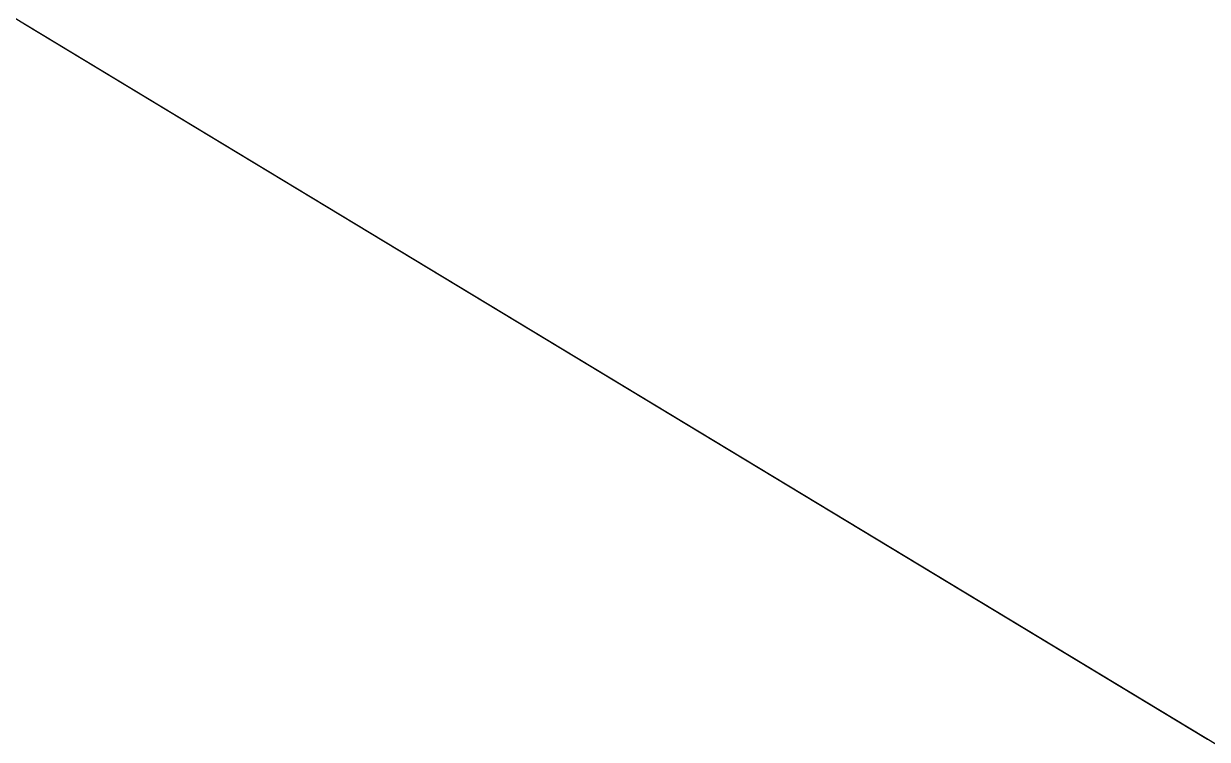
# Model space of a CAD drawing. Header units: millimetres. Extents: x -634 to -247, y -529 to 241.
# Drawn here: x -495.385 to -492.817, y -380.109 to -378.557 of the extents above; entities that cross this region are included whole.
import ezdxf

# ---------------------------------------------------------------- set-up
doc = ezdxf.new("R2010")
doc.units = ezdxf.units.MM
doc.linetypes.add('CENTER', pattern=[50.8, 31.75, -6.35, 6.35, -6.35])
doc.layers.add('xline', color=8, linetype='CENTER', plot=False)

msp = doc.modelspace()

# ---------------------------------------------------------------- linework, layer by layer
at = {"linetype": 'Continuous', "extrusion": (-0.855891, 0.517157, 1.84058e-14)}
for p, q in [((-495.3846, -378.5573, 83.4493), (-495.3846, -378.5573, 83.208)), ((-495.3846, -378.5573, 83.1826), (-495.3846, -378.5573, 83.208)), ((-492.8169, -380.1088, 83.4493), (-495.3846, -378.5573, 83.4493))]:
    msp.add_line(p, q, dxfattribs=at)
at = {"layer": 'xline'}
for p, direction in [((-710.254, -248.7263, -75.0465), (0.85589085, -0.51715651)), ((-611.008, -308.6939, -74.9225), (0.8558826, -0.51715153, -0.00439002)), ((-604.8157, -312.4355, -72.1944), (0.85589085, -0.51715651)), ((-604.8023, -312.4436, -62.1944), (0.8558826, -0.51715153, -0.00439002)), ((-600.4949, -315.0463, -57.9763), (0.85589085, -0.51715651)), ((-604.8006, -312.4446, -64.9542), (0.8558826, -0.51715153, -0.00439002)), ((-604.8045, -312.4423, -69.1944), (0.85589085, -0.51715651)), ((-562.0996, -338.246, 3.6705), (-0.85589085, 0.51715651)), ((-604.5914, -312.5711, -6.0553), (0.8558826, -0.51715153, -0.00439002)), ((-604.5755, -312.5807, -1.8151), (0.8558826, -0.51715153, -0.00439002)), ((-618.5361, -304.1452, 28.6914), (-0.00375738, 0.00227033, -0.99999036)), ((-604.5642, -312.5875, 1.1849), (0.8558826, -0.51715153, -0.00439002)), ((-599.0495, -315.9196, -15.9579), (-0.00023246, 0.00014046, 0.99999996))]:
    msp.add_xline(p, direction, dxfattribs=at)

doc.saveas('drawing.dxf')
